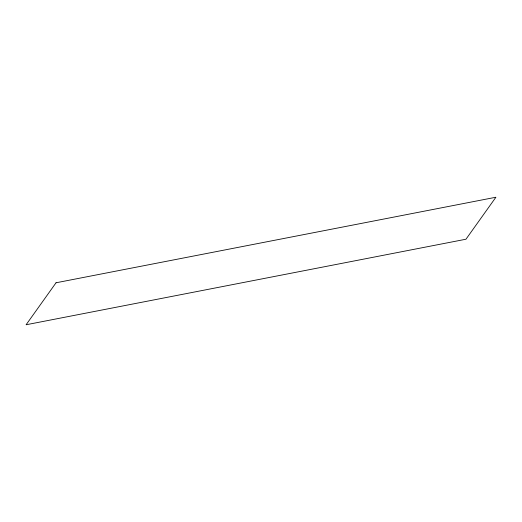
<?xml version="1.0" encoding="UTF-8"?>
<svg xmlns="http://www.w3.org/2000/svg" width="522" height="522" viewBox="0 0 522 522"><rect width="100%" height="100%" fill="white"/><g stroke="black" fill="none" stroke-linecap="round" stroke-linejoin="round"><path stroke-width="0.78" d="M56.03 282.78L26.1 324.762L465.97 239.22L495.9 197.238L56.03 282.78"/></g></svg>
